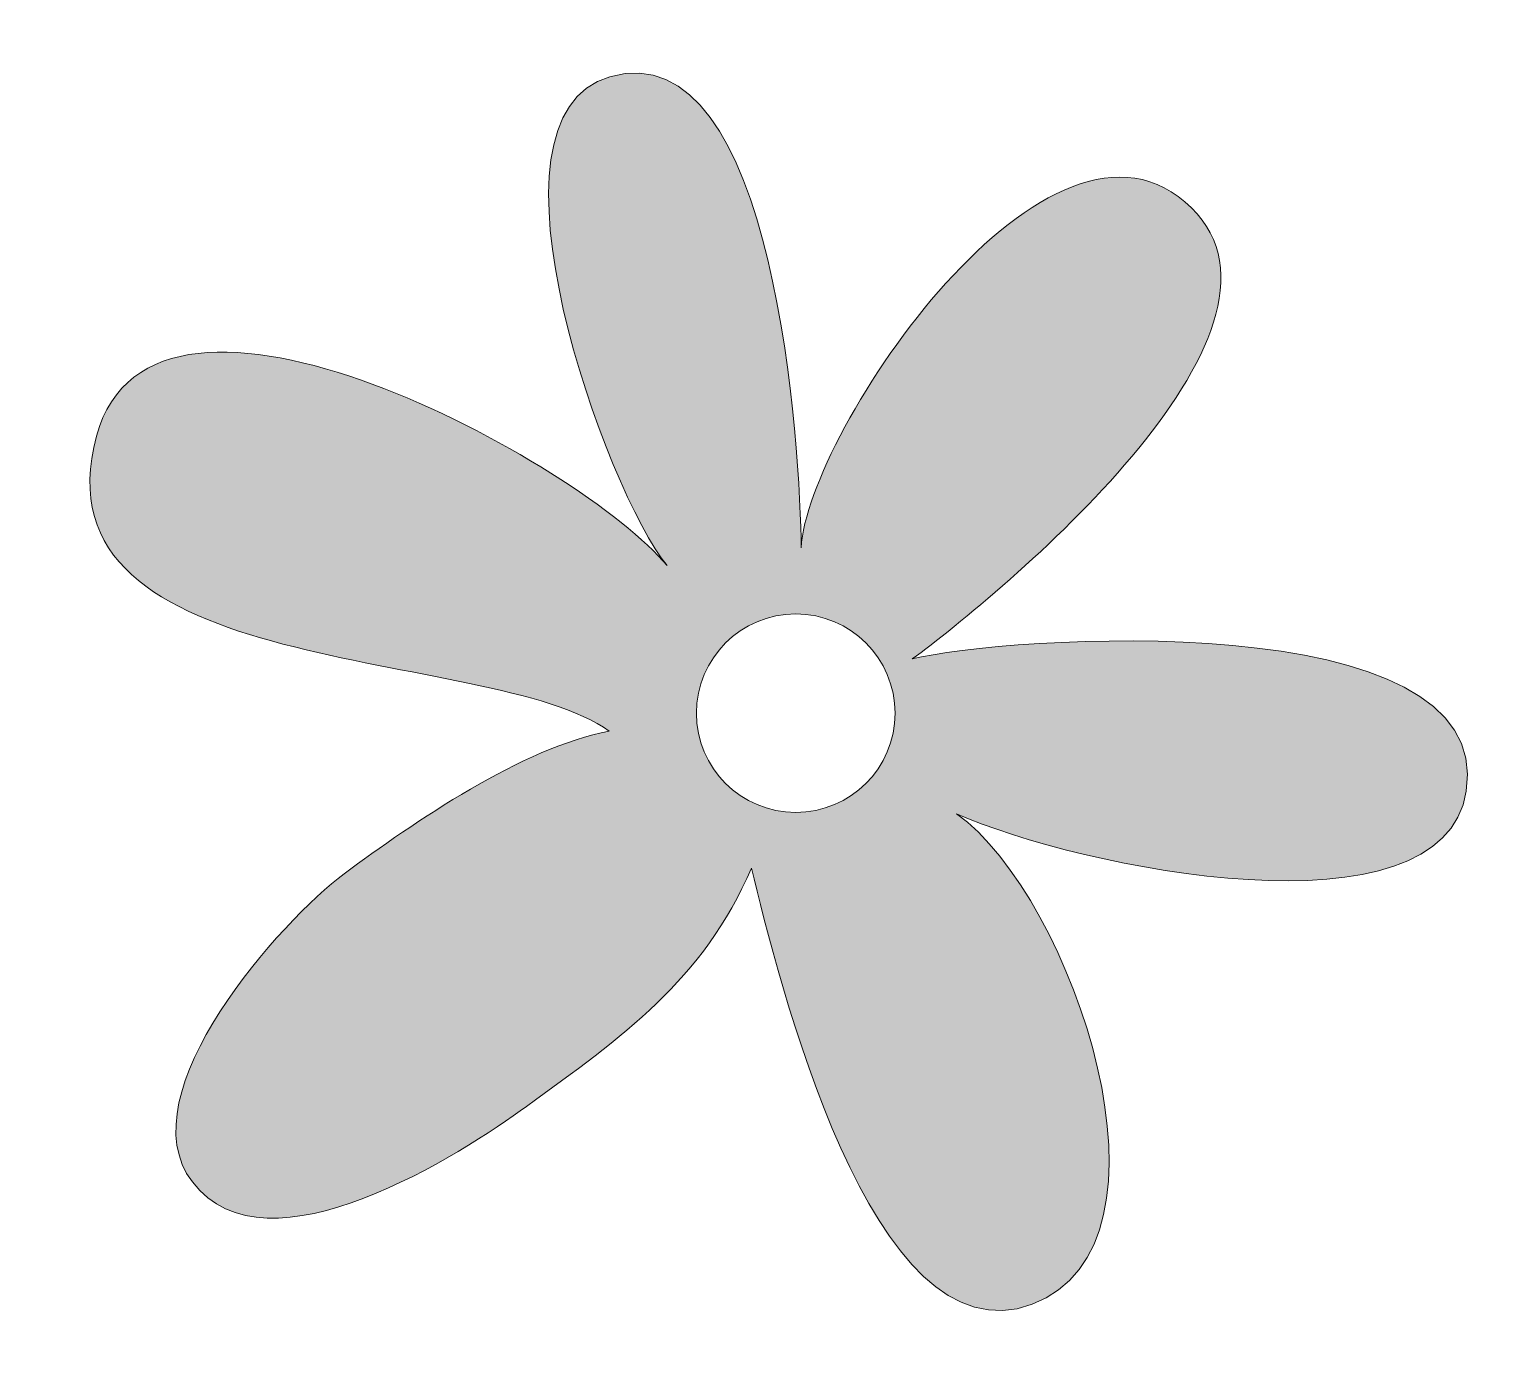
# Model space of a CAD drawing. Header units: inches. Extents: x -4 to 104, y -4 to 95.
import ezdxf

# ---------------------------------------------------------------- set-up
doc = ezdxf.new("R2010")
doc.units = ezdxf.units.IN
doc.header["$MEASUREMENT"] = 0
doc.layers.add('Layer 1', color=7, linetype='Continuous')

msp = doc.modelspace()

# ---------------------------------------------------------------- hatches: boundary and pattern name
at = {"layer": 'Layer 1', "true_color": 0xf7e13e}
h = msp.add_hatch(color=53, dxfattribs=at)
h.dxf.hatch_style = 2
edge = h.paths.add_edge_path()
edge.add_spline(control_points=[(60.66, 48.08), (67, 52.76), (90.61, 72.12), (81.26, 81.35), (70.93, 91.54), (52.88, 64.72), (52.46, 56.28), (52.42, 63.08), (50.65, 94.53), (38.36, 91.03), (27.94, 88.06), (38.2, 60.29), (42.57, 54.96), (36.46, 62.42), (4.7, 80.04), (0.49, 64.52), (-4.46, 46.23), (29.51, 49.15), (38.31, 42.74), (31.97, 41.58), (23.85, 36), (18.75, 32.22), (14.24, 28.87), (2.58, 16.01), (7.56, 9.49), (13.08, 2.24), (27.53, 11.67), (32.21, 15.06), (39.24, 20.16), (45.25, 24.4), (48.79, 32.63), (50.72, 24.92), (57.56, -3.99), (69.49, 0.46), (81.2, 4.84), (72.53, 30.5), (63.92, 36.66), (72.93, 32.65), (99.77, 27.14), (101.51, 38.31), (103.68, 52.35), (67.06, 49.7), (60.66, 48.08)], knot_values=[0, 0, 0, 0, 1, 1, 1, 2, 2, 2, 3, 3, 3, 4, 4, 4, 5, 5, 5, 6, 6, 6, 7, 7, 7, 8, 8, 8, 9, 9, 9, 10, 10, 10, 11, 11, 11, 12, 12, 12, 13, 13, 13, 14, 14, 14, 14], degree=3, periodic=1)
edge = h.paths.add_edge_path()
edge.add_spline(control_points=[(52.06, 36.75), (48.02, 36.75), (44.74, 40.03), (44.74, 44.07), (44.74, 48.12), (48.02, 51.4), (52.06, 51.4), (56.11, 51.4), (59.39, 48.12), (59.39, 44.07), (59.39, 40.03), (56.11, 36.75), (52.06, 36.75)], knot_values=[0, 0, 0, 0, 1, 1, 1, 2, 2, 2, 3, 3, 3, 4, 4, 4, 4], degree=3, periodic=1)

# ---------------------------------------------------------------- linework, layer by layer
at = {"layer": 'Layer 1', "lineweight": 0}
for points, knots in [([(60.66, 48.08), (67, 52.76), (90.61, 72.12), (81.26, 81.35), (70.93, 91.54), (52.88, 64.72), (52.46, 56.28), (52.42, 63.08), (50.65, 94.53), (38.36, 91.03), (27.94, 88.06), (38.2, 60.29), (42.57, 54.96), (36.46, 62.42), (4.7, 80.04), (0.49, 64.52), (-4.46, 46.23), (29.51, 49.15), (38.31, 42.74), (31.97, 41.58), (23.85, 36), (18.75, 32.22), (14.24, 28.87), (2.58, 16.01), (7.56, 9.49), (13.08, 2.24), (27.53, 11.67), (32.21, 15.06), (39.24, 20.16), (45.25, 24.4), (48.79, 32.63), (50.72, 24.92), (57.56, -3.99), (69.49, 0.46), (81.2, 4.84), (72.53, 30.5), (63.92, 36.66), (72.93, 32.65), (99.77, 27.14), (101.51, 38.31), (103.68, 52.35), (67.06, 49.7), (60.66, 48.08)], [0, 0, 0, 0, 1, 1, 1, 2, 2, 2, 3, 3, 3, 4, 4, 4, 5, 5, 5, 6, 6, 6, 7, 7, 7, 8, 8, 8, 9, 9, 9, 10, 10, 10, 11, 11, 11, 12, 12, 12, 13, 13, 13, 14, 14, 14, 14]), ([(52.06, 36.75), (48.02, 36.75), (44.74, 40.03), (44.74, 44.07), (44.74, 48.12), (48.02, 51.4), (52.06, 51.4), (56.11, 51.4), (59.39, 48.12), (59.39, 44.07), (59.39, 40.03), (56.11, 36.75), (52.06, 36.75)], [0, 0, 0, 0, 1, 1, 1, 2, 2, 2, 3, 3, 3, 4, 4, 4, 4])]:
    msp.add_open_spline(points, degree=3, knots=knots, dxfattribs=at)

doc.saveas('drawing.dxf')
